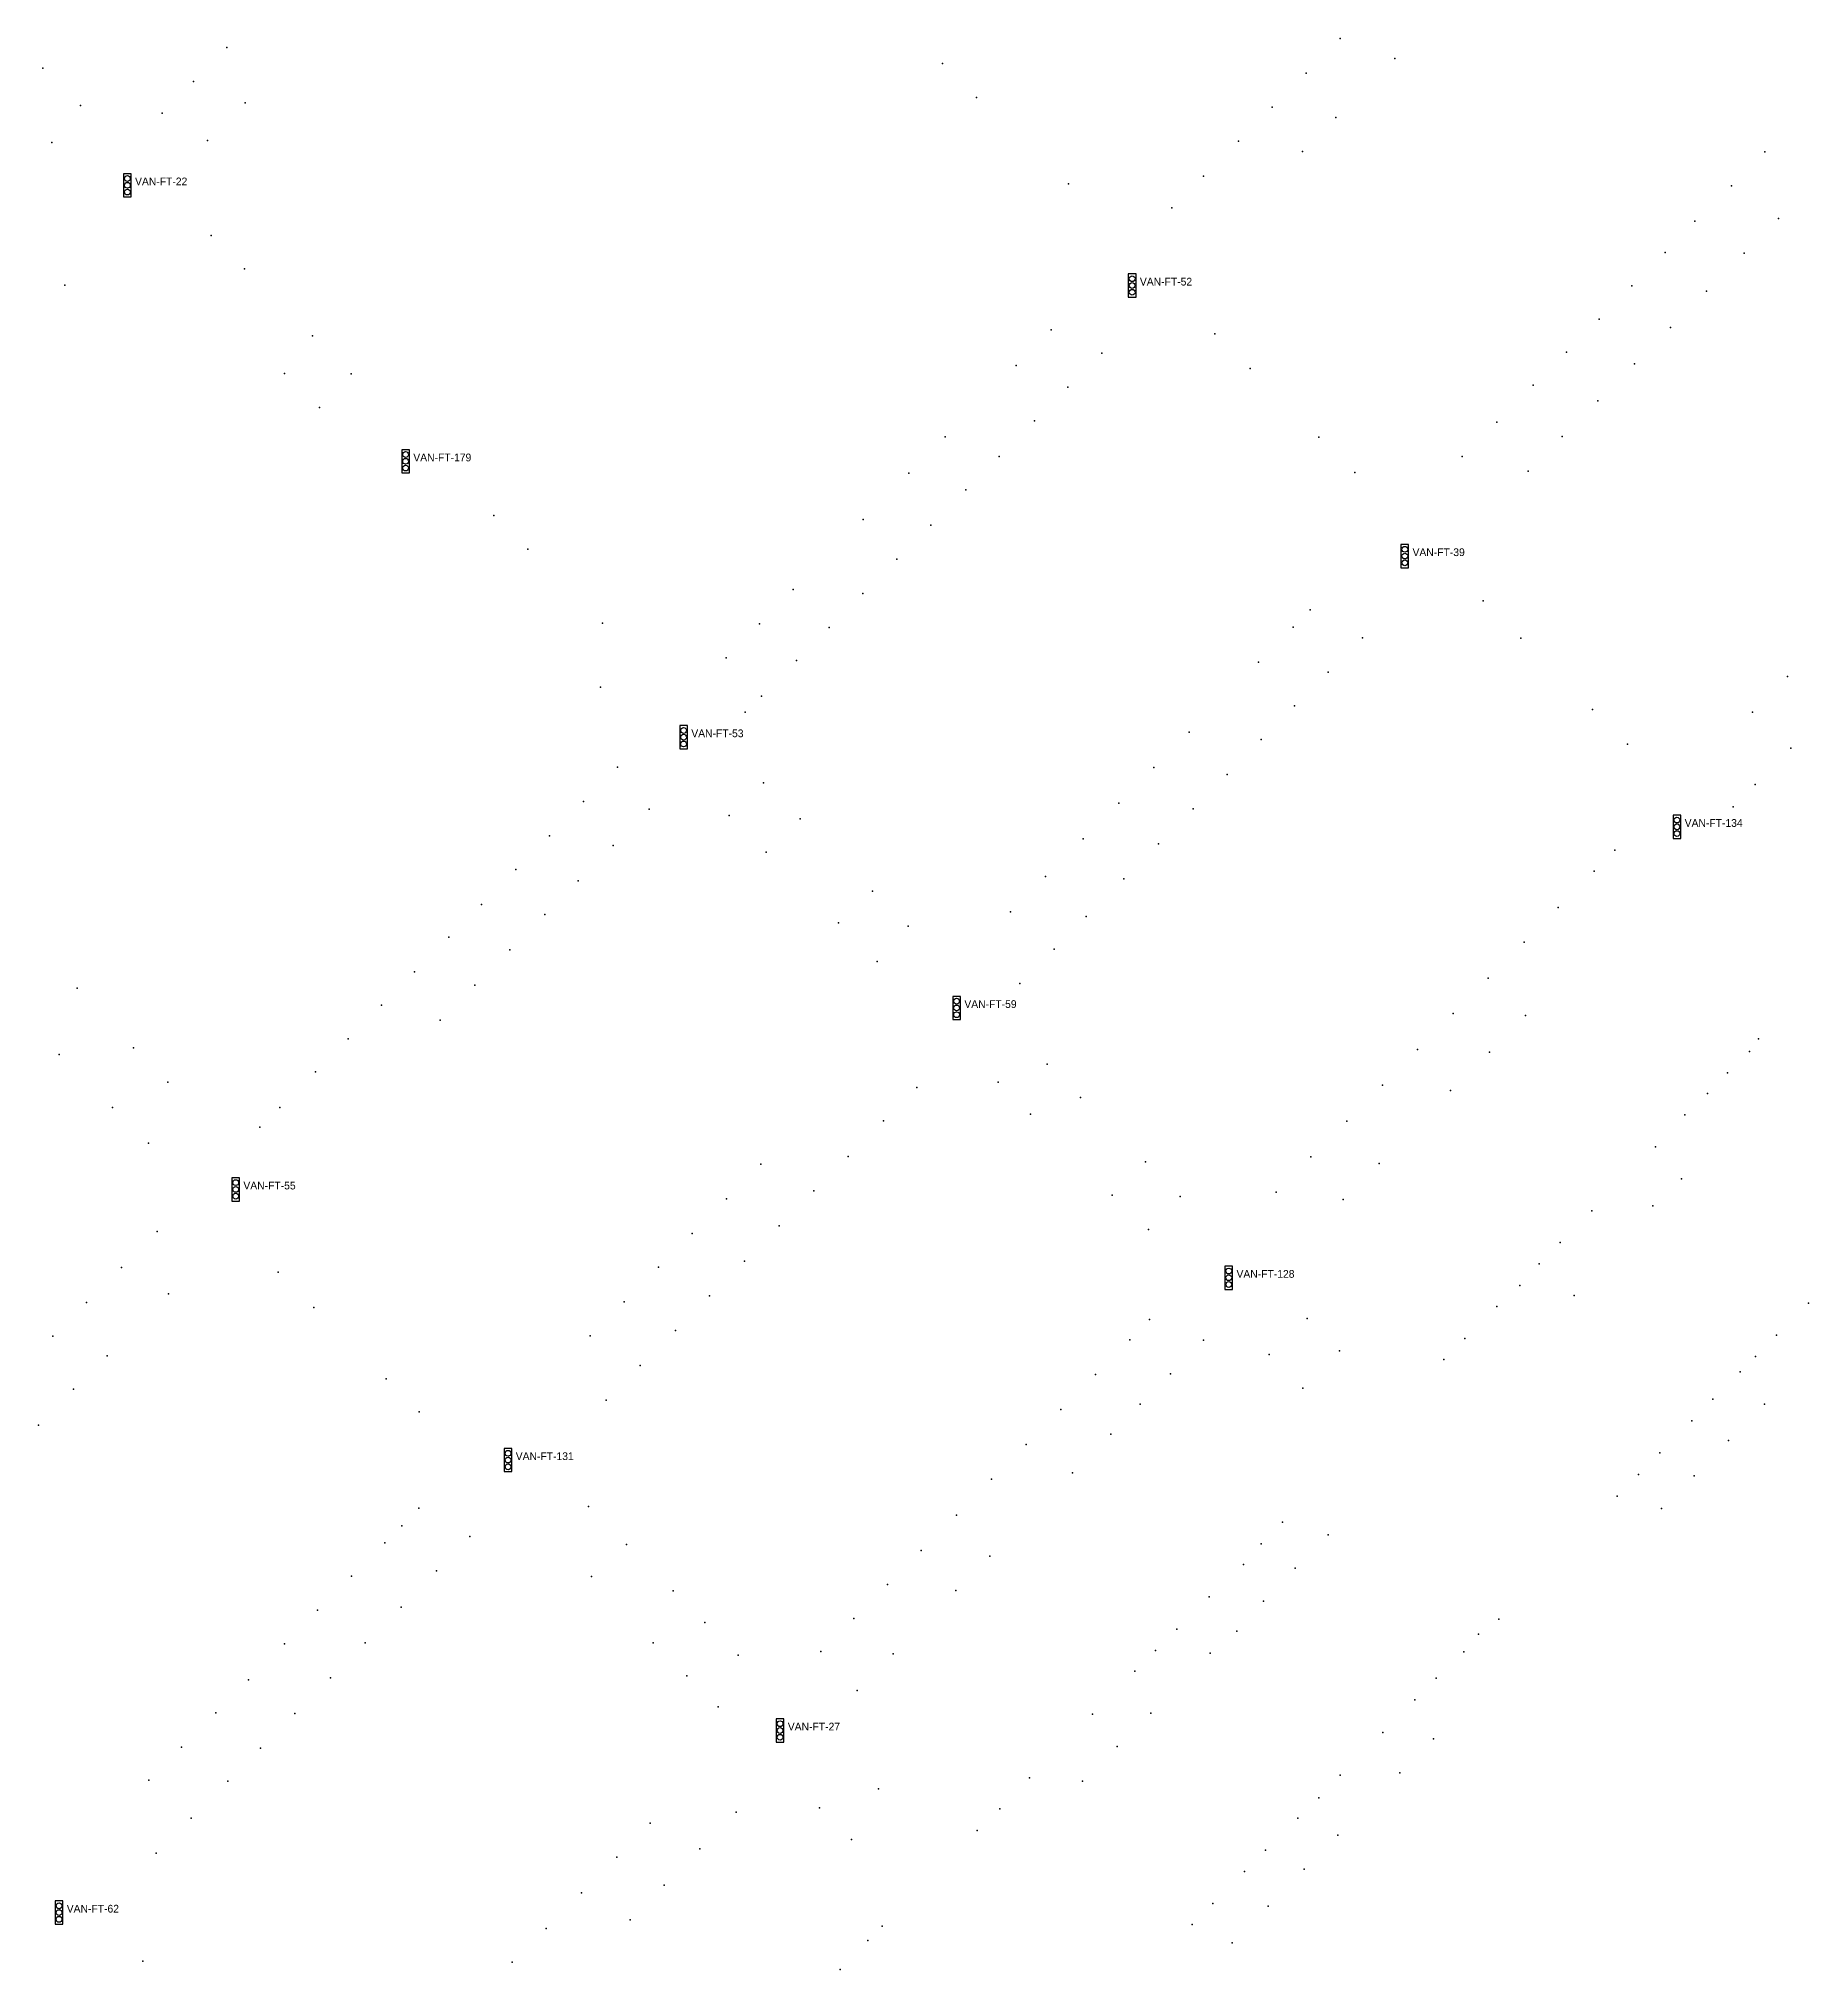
# Model space of a CAD drawing. Header units: inches. Extents: x 486474 to 494239, y 5455982 to 5460069.
# Drawn here: x 490841.9 to 491299.9, y 5458000.4 to 5458500 of the extents above; entities that cross this region are included whole.
import ezdxf

# ---------------------------------------------------------------- set-up
doc = ezdxf.new("R2010")
doc.units = ezdxf.units.IN
doc.header["$MEASUREMENT"] = 0
doc.layers.add('Parking Meters', color=10, linetype='Continuous')
doc.layers.add('Traffic Signals', color=10, linetype='Continuous')

msp = doc.modelspace()

# ---------------------------------------------------------------- linework, layer by layer
at = {"layer": 'Parking Meters', "color": 7}
for p in [(490890.59, 5458497.75), (490890.59, 5458497.75), (491178.78, 5458500.02), (490842.98, 5458492.38), (490842.98, 5458492.38), (491075.8, 5458493.61), (491075.8, 5458493.61), (491192.85, 5458494.88), (491192.85, 5458494.88), (490881.97, 5458488.94), (490881.97, 5458488.94), (491169.94, 5458491.04), (491169.94, 5458491.04), (490852.73, 5458482.75), (490852.73, 5458482.75), (490895.29, 5458483.44), (490895.29, 5458483.44), (491084.65, 5458484.81), (491084.65, 5458484.81), (491161.14, 5458482.27), (491161.14, 5458482.27), (490873.8, 5458480.77), (491177.66, 5458479.6), (491177.66, 5458479.6), (490845.26, 5458473.17), (490845.26, 5458473.17), (490885.6, 5458473.64), (490885.6, 5458473.64), (491152.46, 5458473.52), (491152.46, 5458473.52), (491168.97, 5458470.82), (491168.97, 5458470.82), (491288.66, 5458470.73), (491288.66, 5458470.73), (491108.42, 5458462.42), (491108.42, 5458462.42), (491143.35, 5458464.4), (491143.35, 5458464.4), (491280.01, 5458461.96), (491280.01, 5458461.96), (491135.2, 5458456.21), (491135.2, 5458456.21), (491270.52, 5458452.74), (491270.52, 5458452.74), (491292.22, 5458453.45), (491292.22, 5458453.45), (490886.51, 5458449.05), (490886.51, 5458449.05), (491262.86, 5458444.69), (491262.86, 5458444.69), (491283.28, 5458444.46), (491283.28, 5458444.46), (490895.17, 5458440.45), (490895.17, 5458440.45), (490848.6, 5458436.24), (490848.6, 5458436.24), (491254.25, 5458436.04), (491254.25, 5458436.04), (491273.59, 5458434.67), (491273.59, 5458434.67), (491245.78, 5458427.45), (491245.78, 5458427.45), (490912.78, 5458423.15), (490912.78, 5458423.15), (491103.96, 5458424.65), (491103.96, 5458424.65), (491146.27, 5458423.64), (491146.27, 5458423.64), (491264.21, 5458425.3), (491264.21, 5458425.3), (491117.04, 5458418.62), (491237.3, 5458418.9), (491237.3, 5458418.9), (490905.47, 5458413.39), (490905.47, 5458413.39), (490922.74, 5458413.29), (490922.74, 5458413.29), (491094.92, 5458415.45), (491094.92, 5458415.45), (491155.44, 5458414.63), (491155.44, 5458414.63), (491254.9, 5458415.89), (491254.9, 5458415.89), (491108.25, 5458409.8), (491108.25, 5458409.8), (491228.73, 5458410.34), (491228.73, 5458410.34), (491245.43, 5458406.31), (491245.43, 5458406.31), (490914.52, 5458404.59), (490914.52, 5458404.59), (491076.46, 5458396.98), (491076.46, 5458396.98), (491099.64, 5458401.12), (491099.64, 5458401.12), (491173.26, 5458396.93), (491173.26, 5458396.93), (491219.3, 5458400.81), (491219.3, 5458400.81), (491236.24, 5458397.03), (491236.24, 5458397.03), (491090.48, 5458391.88), (491090.48, 5458391.88), (491210.35, 5458391.85), (491210.35, 5458391.85), (491067.09, 5458387.54), (491067.09, 5458387.54), (491182.52, 5458387.75), (491182.52, 5458387.75), (491227.41, 5458388.05), (491227.41, 5458388.05), (491081.86, 5458383.26), (491081.86, 5458383.26), (490959.68, 5458376.62), (490959.68, 5458376.62), (491055.25, 5458375.57), (491072.75, 5458374.1), (491072.75, 5458374.1), (490968.48, 5458367.92), (490968.48, 5458367.92), (491064.02, 5458365.29), (491064.02, 5458365.29), (491037.19, 5458357.46), (491037.19, 5458357.46), (491055.23, 5458356.45), (491055.23, 5458356.45), (491170.99, 5458352.19), (491215.72, 5458354.53), (491215.72, 5458354.53), (490987.79, 5458348.8), (490987.79, 5458348.8), (491028.46, 5458348.63), (491028.46, 5458348.63), (491046.51, 5458347.65), (491046.51, 5458347.65), (491166.57, 5458347.73), (491166.57, 5458347.73), (491184.48, 5458344.94), (491184.48, 5458344.94), (491225.54, 5458344.85), (491225.54, 5458344.85), (491019.82, 5458339.78), (491019.82, 5458339.78), (491038.05, 5458339.09), (491038.05, 5458339.09), (491157.59, 5458338.66), (491157.59, 5458338.66), (490987.31, 5458332.16), (491175.65, 5458336.09), (491175.65, 5458336.09), (491294.5, 5458334.92), (491294.5, 5458334.92), (491028.93, 5458329.86), (491028.93, 5458329.86), (491166.94, 5458327.33), (491166.94, 5458327.33), (491244.07, 5458326.44), (491244.07, 5458326.44), (491024.74, 5458325.69), (491285.45, 5458325.75), (491139.66, 5458320.57), (491139.66, 5458320.57), (491158.32, 5458318.65), (491158.32, 5458318.65), (491253.11, 5458317.47), (491253.11, 5458317.47), (491295.41, 5458316.46), (491295.41, 5458316.46), (490991.7, 5458311.49), (491130.55, 5458311.38), (491130.55, 5458311.38), (491029.51, 5458307.42), (491029.51, 5458307.42), (491149.45, 5458309.62), (491149.45, 5458309.62), (491286.12, 5458307.02), (491286.12, 5458307.02), (490982.9, 5458302.61), (490982.9, 5458302.61), (491121.48, 5458302.21), (491121.48, 5458302.21), (490999.86, 5458300.62), (491020.62, 5458299.02), (491020.62, 5458299.02), (491038.95, 5458298.12), (491038.95, 5458298.12), (491140.65, 5458300.74), (491140.65, 5458300.74), (491280.46, 5458301.28), (490974.06, 5458293.72), (490974.06, 5458293.72), (491112.26, 5458292.96), (491112.26, 5458292.96), (491131.73, 5458291.7), (491131.73, 5458291.7), (490990.59, 5458291.27), (490990.59, 5458291.27), (491030.15, 5458289.52), (491030.15, 5458289.52), (491249.83, 5458289.99), (490965.38, 5458284.98), (490965.38, 5458284.98), (490981.49, 5458282.09), (490981.49, 5458282.09), (491102.51, 5458283.17), (491102.51, 5458283.17), (491122.76, 5458282.63), (491122.76, 5458282.63), (491244.45, 5458284.55), (491244.45, 5458284.55), (491057.65, 5458279.43), (491057.65, 5458279.43), (490956.5, 5458276), (490956.5, 5458276), (490972.89, 5458273.34), (490972.89, 5458273.34), (491093.45, 5458274.04), (491093.45, 5458274.04), (491113.03, 5458272.87), (491113.03, 5458272.87), (491235.15, 5458275.15), (491235.15, 5458275.15), (490948, 5458267.51), (490948, 5458267.51), (491048.9, 5458271.18), (491048.9, 5458271.18), (491066.96, 5458270.32), (491066.96, 5458270.32), (490963.78, 5458264.26), (490963.78, 5458264.26), (491104.7, 5458264.4), (491104.7, 5458264.4), (491226.38, 5458266.26), (491226.38, 5458266.26), (490939.17, 5458258.55), (490939.17, 5458258.55), (491058.88, 5458261.25), (491058.88, 5458261.25), (491217.06, 5458256.88), (491217.06, 5458256.88), (490851.81, 5458254.34), (490851.81, 5458254.34), (490954.79, 5458255.12), (490954.79, 5458255.12), (491095.8, 5458255.49), (490930.59, 5458249.95), (490930.59, 5458249.95), (491207.98, 5458247.72), (491207.98, 5458247.72), (491226.74, 5458247.21), (490945.75, 5458246.05), (490945.75, 5458246.05), (490847.19, 5458237.16), (490866.39, 5458238.85), (490921.94, 5458241.23), (490921.94, 5458241.23), (491198.77, 5458238.42), (491198.77, 5458238.42), (491217.36, 5458237.78), (491217.36, 5458237.78), (491284.73, 5458237.97), (491284.73, 5458237.97), (491286.99, 5458241.19), (490913.52, 5458232.64), (490913.52, 5458232.64), (491102.89, 5458234.62), (491102.89, 5458234.62), (491279, 5458232.4), (491279, 5458232.4), (490875.33, 5458230.03), (490875.33, 5458230.03), (491069.15, 5458228.63), (491069.15, 5458228.63), (491090.25, 5458229.98), (491090.25, 5458229.98), (491189.69, 5458229.25), (491189.69, 5458229.25), (491207.27, 5458227.8), (491207.27, 5458227.8), (491273.8, 5458227.03), (491273.8, 5458227.03), (490861.01, 5458223.4), (490861.01, 5458223.4), (490904.3, 5458223.45), (490904.3, 5458223.45), (491098.57, 5458221.67), (491098.57, 5458221.67), (491111.5, 5458226.03), (491111.5, 5458226.03), (491267.92, 5458221.58), (491267.92, 5458221.58), (490899.14, 5458218.33), (491060.51, 5458219.97), (491060.51, 5458219.97), (491180.44, 5458219.9), (491180.44, 5458219.9), (490870.3, 5458214.24), (490870.3, 5458214.24), (491260.4, 5458213.27), (491260.4, 5458213.27), (491028.75, 5458208.76), (491028.75, 5458208.76), (491051.42, 5458210.76), (491051.42, 5458210.76), (491128.32, 5458209.36), (491128.32, 5458209.36), (491171.19, 5458210.69), (491171.19, 5458210.69), (491188.83, 5458208.91), (491188.83, 5458208.91), (491042.47, 5458201.86), (491042.47, 5458201.86), (491162.14, 5458201.52), (491162.14, 5458201.52), (491267.05, 5458204.94), (491267.05, 5458204.94), (491019.87, 5458199.83), (491019.87, 5458199.83), (491119.7, 5458200.79), (491119.7, 5458200.79), (491137.3, 5458200.4), (491137.3, 5458200.4), (491179.49, 5458199.61), (491179.49, 5458199.61), (491243.89, 5458196.73), (491243.89, 5458196.73), (491259.69, 5458198.01), (491259.69, 5458198.01), (491033.52, 5458192.81), (491033.52, 5458192.81), (491129.1, 5458191.9), (491129.1, 5458191.9), (490872.54, 5458191.33), (491011.02, 5458190.87), (491011.02, 5458190.87), (491235.7, 5458188.52), (491235.7, 5458188.52), (490863.29, 5458182.06), (490863.29, 5458182.06), (491002.3, 5458182.12), (491002.3, 5458182.12), (491024.52, 5458183.71), (491024.52, 5458183.71), (491230.22, 5458182.98), (491230.22, 5458182.98), (490903.88, 5458180.85), (490903.88, 5458180.85), (491225.22, 5458177.35), (491225.22, 5458177.35), (490854.24, 5458172.94), (490854.24, 5458172.94), (490875.49, 5458175.24), (490875.49, 5458175.24), (490913.11, 5458171.67), (490913.11, 5458171.67), (490993.38, 5458173.13), (490993.38, 5458173.13), (491015.52, 5458174.72), (491015.52, 5458174.72), (491219.25, 5458171.94), (491219.25, 5458171.94), (491239.28, 5458174.78), (491239.28, 5458174.78), (491299.93, 5458172.81), (491129.41, 5458168.54), (491170.2, 5458168.85), (491170.2, 5458168.85), (490845.55, 5458164.26), (490845.55, 5458164.26), (490984.65, 5458164.35), (491006.66, 5458165.71), (491006.66, 5458165.71), (491124.26, 5458163.32), (491124.26, 5458163.32), (491143.37, 5458163.21), (491211.05, 5458163.65), (491211.05, 5458163.65), (491291.69, 5458164.57), (491291.69, 5458164.57), (490859.56, 5458159.18), (490859.56, 5458159.18), (490997.58, 5458156.7), (490997.58, 5458156.7), (491160.39, 5458159.54), (491160.39, 5458159.54), (491178.55, 5458160.45), (491178.55, 5458160.45), (491205.61, 5458158.22), (491286.23, 5458158.97), (491286.23, 5458158.97), (490931.8, 5458153.19), (490931.8, 5458153.19), (491115.37, 5458154.34), (491115.37, 5458154.34), (491134.79, 5458154.51), (491134.79, 5458154.51), (491282.26, 5458155.02), (490850.91, 5458150.52), (490850.91, 5458150.52), (490988.72, 5458147.72), (491126.99, 5458146.67), (491126.99, 5458146.67), (491169.08, 5458150.84), (491169.08, 5458150.84), (491275.2, 5458147.93), (491275.2, 5458147.93), (491288.58, 5458146.7), (491288.58, 5458146.7), (490940.34, 5458144.7), (490940.34, 5458144.7), (491106.42, 5458145.28), (491106.42, 5458145.28), (491269.73, 5458142.36), (491269.73, 5458142.36), (490841.85, 5458141.26), (490841.85, 5458141.26), (491119.35, 5458138.95), (491119.35, 5458138.95), (491279.24, 5458137.31), (491279.24, 5458137.31), (491097.46, 5458136.23), (491097.46, 5458136.23), (491261.47, 5458134.05), (491261.47, 5458134.05), (491088.49, 5458127.23), (491088.49, 5458127.23), (491109.43, 5458128.92), (491109.43, 5458128.92), (491255.96, 5458128.48), (491255.96, 5458128.48), (491270.36, 5458128.15), (491270.36, 5458128.15), (491250.42, 5458122.87), (491250.42, 5458122.87), (490940.29, 5458119.74), (490984.17, 5458120.17), (490984.17, 5458120.17), (491079.41, 5458117.97), (491079.41, 5458117.97), (491261.94, 5458119.66), (491261.94, 5458119.66), (490935.84, 5458115.22), (490953.47, 5458112.39), (490953.47, 5458112.39), (491163.82, 5458116.1), (491163.82, 5458116.1), (491175.64, 5458112.83), (490931.45, 5458110.83), (490931.45, 5458110.83), (490994.03, 5458110.34), (490994.03, 5458110.34), (491070.29, 5458108.85), (491070.29, 5458108.85), (491088.03, 5458107.37), (491158.26, 5458110.52), (491158.26, 5458110.52), (490922.81, 5458102.16), (490922.81, 5458102.16), (490944.87, 5458103.54), (490944.87, 5458103.54), (490984.92, 5458102.09), (490984.92, 5458102.09), (491153.71, 5458105.16), (491153.71, 5458105.16), (491167.13, 5458104.23), (491167.13, 5458104.23), (491006.11, 5458098.39), (491061.57, 5458100.04), (491061.57, 5458100.04), (491079.22, 5458098.48), (491079.22, 5458098.48), (491144.8, 5458096.81), (491144.8, 5458096.81), (490914.08, 5458093.36), (490914.08, 5458093.36), (490935.71, 5458094.11), (490935.71, 5458094.11), (491158.9, 5458095.72), (491158.9, 5458095.72), (491014.28, 5458090.19), (491014.28, 5458090.19), (491052.87, 5458091.25), (491052.87, 5458091.25), (491136.48, 5458088.44), (491136.48, 5458088.44), (491152.03, 5458087.95), (491152.03, 5458087.95), (491214.55, 5458087.13), (491214.55, 5458087.13), (491219.77, 5458091), (491219.77, 5458091), (490905.48, 5458084.64), (490905.48, 5458084.64), (490926.4, 5458084.96), (490926.4, 5458084.96), (491000.96, 5458084.96), (491000.96, 5458084.96), (491022.88, 5458081.72), (491022.88, 5458081.72), (491044.32, 5458082.64), (491044.32, 5458082.64), (491063, 5458082.03), (491063, 5458082.03), (491130.97, 5458082.96), (491130.97, 5458082.96), (491145.12, 5458082.22), (491210.79, 5458082.55), (491125.6, 5458077.6), (491125.6, 5458077.6), (490896.2, 5458075.32), (490896.2, 5458075.32), (490917.37, 5458075.84), (490917.37, 5458075.84), (491009.67, 5458076.35), (491009.67, 5458076.35), (491053.7, 5458072.62), (491203.57, 5458075.77), (491203.57, 5458075.77), (490887.72, 5458066.79), (490887.72, 5458066.79), (490908.21, 5458066.6), (490908.21, 5458066.6), (491017.74, 5458068.32), (491129.75, 5458066.75), (491129.75, 5458066.75), (491198.06, 5458070.16), (491198.06, 5458070.16), (491114.62, 5458066.44), (491114.62, 5458066.44), (491189.76, 5458061.73), (491189.76, 5458061.73), (490878.88, 5458057.92), (490878.88, 5458057.92), (490899.29, 5458057.62), (490899.29, 5458057.62), (491121.06, 5458058.11), (491121.06, 5458058.11), (491202.88, 5458060.11), (491202.88, 5458060.11), (490870.37, 5458049.34), (490870.37, 5458049.34), (490890.82, 5458049.1), (490890.82, 5458049.1), (491059.25, 5458047.13), (491059.25, 5458047.13), (491098.37, 5458049.99), (491098.37, 5458049.99), (491112.09, 5458049.12), (491112.09, 5458049.12), (491178.78, 5458050.69), (491178.78, 5458050.69), (491194.16, 5458051.27), (491194.16, 5458051.27), (491043.97, 5458042.23), (491043.97, 5458042.23), (491090.63, 5458041.94), (491090.63, 5458041.94), (491173.23, 5458044.77), (491173.23, 5458044.77), (490881.31, 5458039.51), (490881.31, 5458039.51), (491000.14, 5458038.24), (491000.14, 5458038.24), (491022.42, 5458041.13), (491022.42, 5458041.13), (491167.75, 5458039.57), (491167.75, 5458039.57), (491013.03, 5458031.64), (491013.03, 5458031.64), (491052.24, 5458034.01), (491084.76, 5458036.35), (491084.76, 5458036.35), (491178.12, 5458035.16), (491178.12, 5458035.16), (490872.25, 5458030.5), (490872.25, 5458030.5), (490991.56, 5458029.45), (490991.56, 5458029.45), (491159.41, 5458031.28), (491159.41, 5458031.28), (491003.76, 5458022.2), (491003.76, 5458022.2), (491153.96, 5458025.75), (491153.96, 5458025.75), (491169.39, 5458026.35), (491169.39, 5458026.35), (490982.33, 5458020.27), (490982.33, 5458020.27), (491145.79, 5458017.51), (491145.79, 5458017.51), (491160.07, 5458016.79), (491160.07, 5458016.79), (490994.97, 5458013.26), (490994.97, 5458013.26), (491140.44, 5458012.04), (491140.44, 5458012.04), (490973.22, 5458011), (490973.22, 5458011), (491056.48, 5458007.88), (491056.48, 5458007.88), (491060.16, 5458011.56), (491150.8, 5458007.33), (491150.8, 5458007.33), (490868.81, 5458002.53), (490868.81, 5458002.53), (490964.39, 5458002.26), (490964.39, 5458002.26), (491049.32, 5458000.42)]:
    msp.add_point(p, dxfattribs=at)
at = {"layer": 'Traffic Signals', "color": 1}
for points in [[(490863.82, 5458459.06), (490865.82, 5458459.06), (490865.82, 5458465.06), (490863.82, 5458465.06)], [(491123.9, 5458433.13), (491125.9, 5458433.13), (491125.9, 5458439.13), (491123.9, 5458439.13)], [(490935.84, 5458387.64), (490937.84, 5458387.64), (490937.84, 5458393.64), (490935.84, 5458393.64)], [(491194.47, 5458363.12), (491196.47, 5458363.12), (491196.47, 5458369.12), (491194.47, 5458369.12)], [(491007.79, 5458316.25), (491009.79, 5458316.25), (491009.79, 5458322.25), (491007.79, 5458322.25)], [(491264.91, 5458293.06), (491266.91, 5458293.06), (491266.91, 5458299.06), (491264.91, 5458299.06)], [(491078.47, 5458246.2), (491080.47, 5458246.2), (491080.47, 5458252.2), (491078.47, 5458252.2)], [(490891.86, 5458199.24), (490893.86, 5458199.24), (490893.86, 5458205.24), (490891.86, 5458205.24)], [(491148.91, 5458176.38), (491150.91, 5458176.38), (491150.91, 5458182.38), (491148.91, 5458182.38)], [(490962.35, 5458129.21), (490964.35, 5458129.21), (490964.35, 5458135.21), (490962.35, 5458135.21)], [(491032.77, 5458059.24), (491034.77, 5458059.24), (491034.77, 5458065.24), (491032.77, 5458065.24)], [(490846.14, 5458012.12), (490848.14, 5458012.12), (490848.14, 5458018.12), (490846.14, 5458018.12)]]:
    msp.add_lwpolyline(points, close=True, dxfattribs=at)
for centre in [(490864.82, 5458463.81), (490864.82, 5458462.06), (490864.82, 5458460.31), (491124.9, 5458437.88), (491124.9, 5458436.13), (491124.9, 5458434.38), (490936.84, 5458392.39), (490936.84, 5458390.64), (490936.84, 5458388.89), (491195.47, 5458367.87), (491195.47, 5458366.12), (491195.47, 5458364.37), (491008.79, 5458321), (491008.79, 5458319.25), (491008.79, 5458317.5), (491265.91, 5458297.81), (491265.91, 5458296.06), (491265.91, 5458294.31), (491079.47, 5458250.95), (491079.47, 5458249.2), (491079.47, 5458247.45), (490892.86, 5458203.99), (490892.86, 5458202.24), (490892.86, 5458200.49), (491149.91, 5458181.13), (491149.91, 5458179.38), (491149.91, 5458177.63), (490963.35, 5458133.96), (490963.35, 5458132.21), (490963.35, 5458130.46), (491033.77, 5458063.99), (491033.77, 5458062.24), (491033.77, 5458060.49), (490847.14, 5458016.87), (490847.14, 5458015.12), (490847.14, 5458013.37)]:
    msp.add_circle(centre, 0.75, dxfattribs=at)

# ---------------------------------------------------------------- texts
for s, p in [('VAN-FT-22', (490866.82, 5458462.06)), ('VAN-FT-52', (491126.9, 5458436.13)), ('VAN-FT-179', (490938.84, 5458390.64)), ('VAN-FT-39', (491197.47, 5458366.12)), ('VAN-FT-53', (491010.79, 5458319.25)), ('VAN-FT-134', (491267.91, 5458296.06)), ('VAN-FT-59', (491081.47, 5458249.2)), ('VAN-FT-55', (490894.86, 5458202.24)), ('VAN-FT-128', (491151.91, 5458179.38)), ('VAN-FT-131', (490965.35, 5458132.21)), ('VAN-FT-27', (491035.77, 5458062.24)), ('VAN-FT-62', (490849.14, 5458015.12))]:
    msp.add_text(s, height=2, dxfattribs=at).set_placement(p)

doc.saveas('drawing.dxf')
